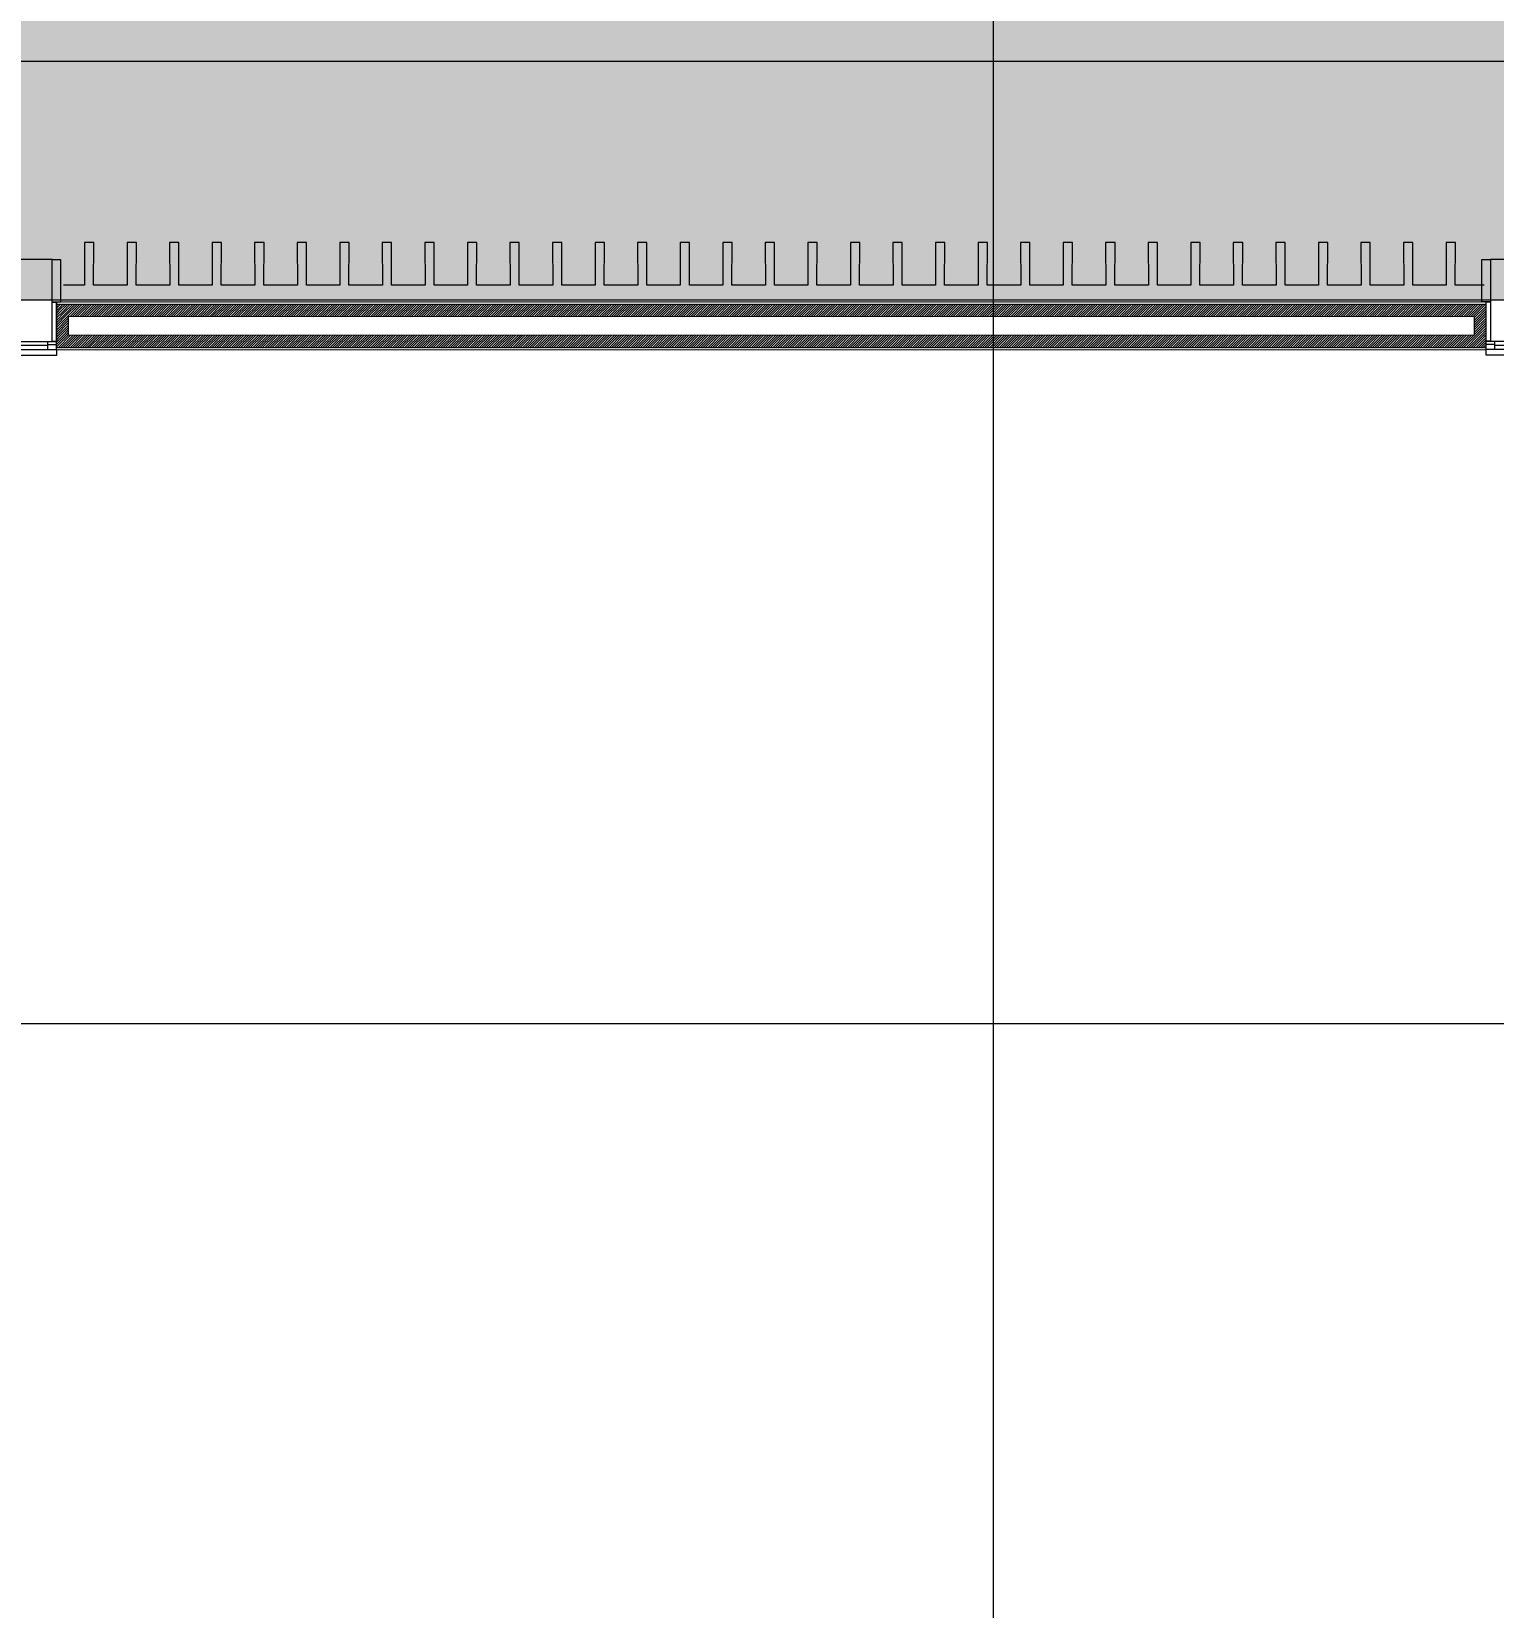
# Model space of a CAD drawing. Header units: millimetres. Extents: x -284281 to 1648660, y -821378 to -151356.
# Drawn here: x 166993 to 175583, y -181076 to -171820 of the extents above; entities that cross this region are included whole.
import ezdxf

# ---------------------------------------------------------------- set-up
doc = ezdxf.new("R2010")
doc.units = ezdxf.units.MM
doc.header["$MEASUREMENT"] = 0
doc.set_wipeout_variables(frame=1)
doc.linetypes.add('Traits', pattern=[282.222223, 141.111112, -141.111112])
doc.linetypes.add('Wipeout_Contour', pattern=[1000, 0, -1000])
for name, color, linetype in [('Cotations - 1_100', 7, 'Continuous'), ('Fenêtres ARCHICAD', 7, 'Continuous'), ('Marques - Coupes', 7, 'Continuous'), ('Nouveau_0', 7, 'Continuous'), ('Sols_ Dalles', 7, 'Continuous')]:
    doc.layers.add(name, color=color, linetype=linetype)
doc.styles.add('STYLE_GENERE_2', font='arial.ttf')
doc.dimstyles.new('STYLE_GENERE__1', dxfattribs={"dimtxt": 250, "dimasz": 190, "dimexe": 0.18, "dimexo": 0.0625, "dimgap": 0, "dimtad": 1, "dimtih": 1, "dimtoh": 1, "dimlfac": 0.001, "dimzin": 0, "dimdsep": 46, "dimtxsty": 'STYLE_GENERE_2', "dimblk": 'ARROWHEAD_6', "dimblk1": 'ARROWHEAD_6', "dimblk2": 'ARROWHEAD_6', "dimcen": 0.09, "dimse1": 1, "dimse2": 1, "dimclrd": 7, "dimclre": 7, "dimclrt": 7, "dimazin": 0, "dimtfac": 1, "dimtdec": 4, "dimtmove": 0, "dimatfit": 3, "dimfxl": 1, "dimtolj": 1, "dimtzin": 0, "dimarcsym": 0})
pattern_1 = [(45, (0, 175), (-55.68466, 55.68466), [0, -52.5, 0, -78.75]), (110, (175, 175), (74.000794, 26.934086), [0, -38.5, 0, -66.5])]
pattern_2 = [(45, (0, 0), (-7.0710678, 7.0710678), [])]

# ---------------------------------------------------------------- blocks, each defined once
blk = doc.blocks.new('Fenêtre 25')
at = {"layer": 'Fenêtres ARCHICAD', "color": 7, "linetype": 'Continuous', "lineweight": 5}
for p, q in [((-800, 0), (-800, 33.3)), ((-800, 33.3), (800, 33.3)), ((-800, 0), (-800, -15)), ((-800, 0), (-800, -15)), ((800, 33.3), (800, 0)), ((800, 0), (800, -15)), ((800, 0), (800, -15)), ((-800, -15), (-800, -50)), ((-800, -15), (-800, -50)), ((-800, -30), (800, -30)), ((-800, -280), (-800, -50)), ((-800, -50), (-775, -50)), ((-800, -50), (-800, -85)), ((-800, -50), (-800, -85)), ((-800, -85), (-800, -195)), ((-800, -85), (-800, -195)), ((-800, -85), (-800, -195)), ((-800, -85), (-800, -195)), ((-775, -50), (-775, -280)), ((775, -280), (775, -50)), ((775, -50), (800, -50)), ((800, -15), (800, -50)), ((800, -15), (800, -50)), ((800, -50), (800, -280)), ((800, -50), (800, -85)), ((800, -50), (800, -85)), ((800, -85), (800, -195)), ((800, -85), (800, -195)), ((800, -85), (800, -195)), ((800, -85), (800, -195)), ((-800, -195), (-800, -265)), ((-800, -195), (-800, -265)), ((-800, -195), (-800, -265)), ((-800, -195), (-800, -265)), ((-800, -265), (-800, -280)), ((-800, -265), (-800, -280)), ((800, -195), (800, -265)), ((800, -195), (800, -265)), ((800, -195), (800, -265)), ((800, -195), (800, -265)), ((800, -265), (800, -280)), ((800, -265), (800, -280)), ((-825, -530), (-825, -280)), ((-825, -280), (-775, -280)), ((-825, -280), (-800, -280)), ((-825, -280), (-800, -280)), ((-775, -280), (-800, -280)), ((-775, -280), (-775, -530)), ((800, -280), (775, -280)), ((775, -280), (825, -280)), ((775, -530), (775, -280)), ((800, -280), (825, -280)), ((800, -280), (825, -280)), ((825, -280), (825, -530)), ((-775, -530), (-825, -530)), ((-775, -530), (775, -530)), ((825, -530), (775, -530))]:
    blk.add_line(p, q, dxfattribs=at)
at = {"layer": 'Fenêtres ARCHICAD', "color": 7, "linetype": 'Traits', "lineweight": 5}
blk.add_line((-800, 0), (800, 0), dxfattribs=at)
at = {"color": 254, "linetype": 'Wipeout_Contour', "lineweight": 0, "ltscale": 3003.33026}
blk.add_wipeout([(-750, 0), (-750, -50), (750, -50), (750, 0)], dxfattribs=at).dxf.layer = 'Fenêtres ARCHICAD'
at = {"layer": 'Fenêtres ARCHICAD', "color": 7, "linetype": 'Continuous', "lineweight": 5}
for p, q in [((-800, 0), (-750, 0)), ((-750, 0), (-750, -50)), ((-750, 0), (750, 0)), ((750, -50), (750, 0)), ((750, 0), (800, 0)), ((-750, -50), (-800, -50)), ((-750, -25), (750, -25)), ((750, -50), (-750, -50)), ((800, -50), (750, -50))]:
    blk.add_line(p, q, dxfattribs=at)
blk = doc.blocks.new('Mur_1_1', base_point=(162860.7, -173410.6))
at = {"color": 254, "linetype": 'Wipeout_Contour', "lineweight": 0, "ltscale": 975207.248414}
blk.add_wipeout([(167139.1, -173409.8), (167139.2, -173424.8), (175539.2, -173423.2), (175539.1, -173408.2)], dxfattribs=at)
at = {"color": 254, "linetype": 'Wipeout_Contour', "lineweight": 0, "ltscale": 975961.759622}
blk.add_wipeout([(175539.2, -173673.2), (167139.2, -173674.8), (167139.2, -173689.8), (175539.2, -173688.2)], dxfattribs=at)
at = {"linetype": 'Continuous', "lineweight": 5, "true_color": 0x5f5f5f}
h = blk.add_hatch(dxfattribs=at)
h.set_pattern_fill('ENDUIT_0001', color=251, style=0, pattern_type=2)
h.set_pattern_definition(pattern_1)
h.paths.add_polyline_path([(167139.1, -173409.8), (167139.2, -173424.8), (175539.2, -173423.2), (175539.1, -173408.2)])
h = blk.add_hatch(dxfattribs=at)
h.set_pattern_fill('ENDUIT_0001', color=251, style=0, pattern_type=2)
h.set_pattern_definition(pattern_1)
h.paths.add_polyline_path([(175539.2, -173673.2), (167139.2, -173674.8), (167139.2, -173689.8), (175539.2, -173688.2)])
at = {"color": 254, "linetype": 'Wipeout_Contour', "lineweight": 0, "ltscale": 975327.011584}
blk.add_wipeout([(167139.2, -173424.8), (167209.2, -173494.8), (175469.2, -173493.2), (175539.2, -173423.2)], dxfattribs=at)
at = {"linetype": 'Continuous', "lineweight": 5, "true_color": 0x5f5f5f}
h = blk.add_hatch(dxfattribs=at)
h.set_pattern_fill('BRIQUES_TERRE_CUITE__INT_97', color=251, style=0, pattern_type=2)
h.set_pattern_definition(pattern_2)
h.paths.add_polyline_path([(167139.2, -173424.8), (167209.2, -173494.8), (175469.2, -173493.2), (175539.2, -173423.2)])
at = {"color": 254, "linetype": 'Wipeout_Contour', "lineweight": 0, "ltscale": 975582.023334}
blk.add_wipeout([(167209.2, -173494.8), (167209.2, -173604.8), (175469.2, -173603.2), (175469.2, -173493.2)], dxfattribs=at)
at = {"color": 254, "linetype": 'Wipeout_Contour', "lineweight": 0, "ltscale": 975840.720949}
blk.add_wipeout([(175539.2, -173603.2), (167139.2, -173604.8), (167139.2, -173674.8), (175539.2, -173673.2)], dxfattribs=at)
at = {"linetype": 'Continuous', "lineweight": 5, "true_color": 0x5f5f5f}
h = blk.add_hatch(dxfattribs=at)
h.set_pattern_fill('BRIQUES_TERRE_CUITE__INT_97', color=251, style=0, pattern_type=2)
h.set_pattern_definition(pattern_2)
h.paths.add_polyline_path([(175539.2, -173603.2), (167139.2, -173604.8), (167139.2, -173674.8), (175539.2, -173673.2)])
at = {"color": 7, "linetype": 'Continuous', "lineweight": 5}
for p, q in [((167139.2, -173674.8), (175539.2, -173673.2)), ((167139.2, -173689.8), (167139.2, -173674.8)), ((175539.2, -173688.2), (175539.2, -173673.2))]:
    blk.add_line(p, q, dxfattribs=at)
at = {"color": 7, "linetype": 'Continuous', "lineweight": 5, "flags": 128}
blk.add_lwpolyline([(167139.2, -173689.8), (175539.2, -173688.2)], dxfattribs=at)
at = {"color": 254, "linetype": 'Wipeout_Contour', "lineweight": 0, "ltscale": 963831.455818}
blk.add_wipeout([(167209.2, -173494.8), (167139.2, -173424.8), (167139.2, -173604.8), (167209.2, -173604.8)], dxfattribs=at)
at = {"color": 254, "linetype": 'Wipeout_Contour', "lineweight": 0, "ltscale": 987235.907192}
blk.add_wipeout([(175469.2, -173493.2), (175469.2, -173603.2), (175539.2, -173603.2), (175539.2, -173423.2)], dxfattribs=at)
at = {"linetype": 'Continuous', "lineweight": 5, "true_color": 0x5f5f5f}
h = blk.add_hatch(dxfattribs=at)
h.set_pattern_fill('BRIQUES_TERRE_CUITE__INT_97', color=251, style=0, pattern_type=2)
h.set_pattern_definition(pattern_2)
h.paths.add_polyline_path([(167209.2, -173494.8), (167139.2, -173424.8), (167139.2, -173604.8), (167209.2, -173604.8)])
h = blk.add_hatch(dxfattribs=at)
h.set_pattern_fill('BRIQUES_TERRE_CUITE__INT_97', color=251, style=0, pattern_type=2)
h.set_pattern_definition(pattern_2)
h.paths.add_polyline_path([(175469.2, -173493.2), (175469.2, -173603.2), (175539.2, -173603.2), (175539.2, -173423.2)])
at = {"color": 7, "linetype": 'Continuous', "lineweight": 5}
for p, q in [((167164.1, -173409.8), (167139.1, -173409.8)), ((167139.2, -173424.8), (167139.1, -173409.8)), ((175539.2, -173423.2), (167139.2, -173424.8)), ((167139.2, -173494.8), (167139.2, -173424.8)), ((167139.2, -173494.8), (167139.2, -173424.8)), ((175539.1, -173408.2), (175514.1, -173408.2)), ((175539.2, -173423.2), (175539.1, -173408.2)), ((175539.2, -173493.2), (175539.2, -173423.2)), ((175539.2, -173493.2), (175539.2, -173423.2)), ((167139.2, -173604.8), (167139.2, -173494.8)), ((167139.2, -173604.8), (167139.2, -173494.8)), ((175469.2, -173493.2), (167209.2, -173494.8)), ((167209.2, -173494.8), (167209.2, -173604.8)), ((175469.2, -173493.2), (175469.2, -173603.2)), ((175539.2, -173603.2), (175539.2, -173493.2)), ((175539.2, -173603.2), (175539.2, -173493.2)), ((167139.2, -173639.8), (167139.2, -173604.8)), ((167139.2, -173674.8), (167139.2, -173639.8)), ((175469.2, -173603.2), (167209.2, -173604.8)), ((175539.2, -173638.2), (175539.2, -173603.2)), ((175539.2, -173673.2), (175539.2, -173638.2))]:
    blk.add_line(p, q, dxfattribs=at)
at = {"color": 7, "linetype": 'Continuous', "lineweight": 5, "flags": 128}
blk.add_lwpolyline([(175539.1, -173408.2), (167139.1, -173409.8)], dxfattribs=at)
at = {"layer": 'Fenêtres ARCHICAD', "color": 7, "linetype": 'Continuous', "lineweight": 5, "zscale": 1000, "rotation": 180.0105654490006}
for p in [(166339.2, -173689.9), (176339.2, -173688.1)]:
    blk.add_blockref('Fenêtre 25', p, dxfattribs=at)
blk = doc.blocks.new('Tôle profilée 25')
at = {"color": 7, "linetype": 'Continuous', "lineweight": 5}
for p, q in [((0, 8347.3), (0, 8176.5)), ((-250, 8177.5), (-250, 8150)), ((0, 8176.5), (-250, 8177.5)), ((-250, 8150), (-250, 8122.5)), ((-250, 8122.5), (0, 8123.5)), ((0, 8123.5), (0, 7926.5)), ((-250, 7927.5), (-250, 7900)), ((0, 7926.5), (-250, 7927.5)), ((-250, 7900), (-250, 7872.5)), ((-250, 7872.5), (0, 7873.5)), ((0, 7873.5), (0, 7676.5)), ((-250, 7677.5), (-250, 7650)), ((0, 7676.5), (-250, 7677.5)), ((-250, 7650), (-250, 7622.5)), ((-250, 7622.5), (0, 7623.5)), ((0, 7623.5), (0, 7426.5)), ((-250, 7427.5), (-250, 7400)), ((0, 7426.5), (-250, 7427.5)), ((-250, 7400), (-250, 7372.5)), ((-250, 7372.5), (0, 7373.5)), ((0, 7373.5), (0, 7176.5)), ((-250, 7177.5), (-250, 7150)), ((0, 7176.5), (-250, 7177.5)), ((-250, 7150), (-250, 7122.5)), ((-250, 7122.5), (0, 7123.5)), ((0, 7123.5), (0, 6926.5)), ((-250, 6927.5), (-250, 6900)), ((0, 6926.5), (-250, 6927.5)), ((-250, 6900), (-250, 6872.5)), ((-250, 6872.5), (0, 6873.5)), ((0, 6873.5), (0, 6676.5)), ((-250, 6677.5), (-250, 6650)), ((0, 6676.5), (-250, 6677.5)), ((-250, 6650), (-250, 6622.5)), ((-250, 6622.5), (0, 6623.5)), ((0, 6623.5), (0, 6426.5)), ((-250, 6427.5), (-250, 6400)), ((0, 6426.5), (-250, 6427.5)), ((-250, 6400), (-250, 6372.5)), ((-250, 6372.5), (0, 6373.5)), ((0, 6373.5), (0, 6176.5)), ((-250, 6177.5), (-250, 6150)), ((0, 6176.5), (-250, 6177.5)), ((-250, 6150), (-250, 6122.5)), ((-250, 6122.5), (0, 6123.5)), ((0, 6123.5), (0, 5926.5)), ((-250, 5927.5), (-250, 5900)), ((0, 5926.5), (-250, 5927.5)), ((-250, 5900), (-250, 5872.5)), ((-250, 5872.5), (0, 5873.5)), ((0, 5873.5), (0, 5676.5)), ((-250, 5677.5), (-250, 5650)), ((0, 5676.5), (-250, 5677.5)), ((-250, 5650), (-250, 5622.5)), ((-250, 5622.5), (0, 5623.5)), ((0, 5623.5), (0, 5426.5)), ((-250, 5427.5), (-250, 5400)), ((0, 5426.5), (-250, 5427.5)), ((-250, 5400), (-250, 5372.5)), ((-250, 5372.5), (0, 5373.5)), ((0, 5373.5), (0, 5176.5)), ((-250, 5177.5), (-250, 5150)), ((0, 5176.5), (-250, 5177.5)), ((-250, 5150), (-250, 5122.5)), ((-250, 5122.5), (0, 5123.5)), ((0, 5123.5), (0, 4926.5)), ((-250, 4927.5), (-250, 4900)), ((0, 4926.5), (-250, 4927.5)), ((-250, 4900), (-250, 4872.5)), ((-250, 4872.5), (0, 4873.5)), ((0, 4873.5), (0, 4676.5)), ((-250, 4677.5), (-250, 4650)), ((0, 4676.5), (-250, 4677.5)), ((-250, 4650), (-250, 4622.5)), ((-250, 4622.5), (0, 4623.5)), ((0, 4623.5), (0, 4426.5)), ((-250, 4427.5), (-250, 4400)), ((0, 4426.5), (-250, 4427.5)), ((-250, 4400), (-250, 4372.5)), ((-250, 4372.5), (0, 4373.5)), ((0, 4373.5), (0, 4176.5)), ((-250, 4177.5), (-250, 4150)), ((0, 4176.5), (-250, 4177.5)), ((-250, 4150), (-250, 4122.5)), ((-250, 4122.5), (0, 4123.5)), ((0, 4123.5), (0, 3926.5)), ((-250, 3927.5), (-250, 3900)), ((0, 3926.5), (-250, 3927.5)), ((-250, 3900), (-250, 3872.5)), ((-250, 3872.5), (0, 3873.5)), ((0, 3873.5), (0, 3676.5)), ((-250, 3677.5), (-250, 3650)), ((0, 3676.5), (-250, 3677.5)), ((-250, 3650), (-250, 3622.5)), ((-250, 3622.5), (0, 3623.5)), ((0, 3623.5), (0, 3426.5)), ((-250, 3427.5), (-250, 3400)), ((0, 3426.5), (-250, 3427.5)), ((-250, 3400), (-250, 3372.5)), ((-250, 3372.5), (0, 3373.5)), ((0, 3373.5), (0, 3176.5)), ((-250, 3177.5), (-250, 3150)), ((0, 3176.5), (-250, 3177.5)), ((-250, 3150), (-250, 3122.5)), ((-250, 3122.5), (0, 3123.5)), ((0, 3123.5), (0, 2926.5)), ((-250, 2927.5), (-250, 2900)), ((0, 2926.5), (-250, 2927.5)), ((-250, 2900), (-250, 2872.5)), ((-250, 2872.5), (0, 2873.5)), ((0, 2873.5), (0, 2676.5)), ((-250, 2677.5), (-250, 2650)), ((0, 2676.5), (-250, 2677.5)), ((-250, 2650), (-250, 2622.5)), ((-250, 2622.5), (0, 2623.5)), ((0, 2623.5), (0, 2426.5)), ((-250, 2427.5), (-250, 2400)), ((0, 2426.5), (-250, 2427.5)), ((-250, 2400), (-250, 2372.5)), ((-250, 2372.5), (0, 2373.5)), ((0, 2373.5), (0, 2176.5)), ((-250, 2177.5), (-250, 2150)), ((0, 2176.5), (-250, 2177.5)), ((-250, 2150), (-250, 2122.5)), ((-250, 2122.5), (0, 2123.5)), ((0, 2123.5), (0, 1926.5)), ((-250, 1927.5), (-250, 1900)), ((0, 1926.5), (-250, 1927.5)), ((-250, 1900), (-250, 1872.5)), ((-250, 1872.5), (0, 1873.5)), ((0, 1873.5), (0, 1676.5)), ((-250, 1677.5), (-250, 1650)), ((0, 1676.5), (-250, 1677.5)), ((-250, 1650), (-250, 1622.5)), ((-250, 1622.5), (0, 1623.5)), ((0, 1623.5), (0, 1426.5)), ((-250, 1427.5), (-250, 1400)), ((0, 1426.5), (-250, 1427.5)), ((-250, 1400), (-250, 1372.5)), ((-250, 1372.5), (0, 1373.5)), ((0, 1373.5), (0, 1176.5)), ((-250, 1177.5), (-250, 1150)), ((0, 1176.5), (-250, 1177.5)), ((-250, 1150), (-250, 1122.5)), ((-250, 1122.5), (0, 1123.5)), ((0, 1123.5), (0, 926.5)), ((-250, 927.5), (-250, 900)), ((0, 926.5), (-250, 927.5)), ((-250, 900), (-250, 872.5)), ((-250, 872.5), (0, 873.5)), ((0, 873.5), (0, 676.5)), ((-250, 677.5), (-250, 650)), ((0, 676.5), (-250, 677.5)), ((-250, 650), (-250, 622.5)), ((-250, 622.5), (0, 623.5)), ((0, 623.5), (0, 426.5)), ((-250, 427.5), (-250, 400)), ((0, 426.5), (-250, 427.5)), ((-250, 400), (-250, 372.5)), ((-250, 372.5), (0, 373.5)), ((0, 373.5), (0, 176.5)), ((-250, 177.5), (-250, 150)), ((0, 176.5), (-250, 177.5)), ((-250, 150), (-250, 122.5)), ((-250, 122.5), (0, 123.5)), ((0, 123.5), (0, 0))]:
    blk.add_line(p, q, dxfattribs=at)
blk = doc.blocks.new('*D468')
at = {"layer": 'Cotations - 1_100', "color": 7, "linetype": 'Continuous', "lineweight": 5, "transparency": 16777216}
for p, q in [((163140.7, -177833.1), (163140.7, -177458.1)), ((218925.5, -177833.1), (218925.5, -177458.1)), ((163240.7, -177545.6), (163040.7, -177745.6)), ((219025.5, -177545.6), (218825.5, -177745.6)), ((163140.7, -177645.6), (218925.5, -177645.6))]:
    blk.add_line(p, q, dxfattribs=at)
at = {"layer": 'Cotations - 1_100', "color": 7, "lineweight": 5, "transparency": 16777216, "char_height": 250, "attachment_point": 7, "style": 'STYLE_GENERE_2'}
for s, insert in [('\\A1;{\\pql;\\fArial|b0|i0|c0|p38;55,78}', (190273.1, -177595.6)), ('\\A1;{\\pql;\\fArial|b0|i0|c0|p38;0,58}', (218160.4, -177595.6))]:
    blk.add_mtext(s, dxfattribs=dict(at, insert=insert))
blk = doc.blocks.new('ARROWHEAD_6')
at = {"color": 0, "linetype": 'Continuous', "lineweight": 0}
for p, q in [((-0.5, -0.5), (0.5, 0.5)), ((0, 0), (-1, 0))]:
    blk.add_line(p, q, dxfattribs=at)
blk = doc.blocks.new('Plan de coupe_1_1', base_point=(172643.7, -165306))
at = {"layer": 'Marques - Coupes', "color": 7, "linetype": 'Continuous', "lineweight": 5}
blk.add_line((172643.7, -165556), (172643.7, -266658.9), dxfattribs=at)

msp = doc.modelspace()

# ---------------------------------------------------------------- hatches: boundary and pattern name
at = {"linetype": 'Continuous', "lineweight": 0, "true_color": 0x6f6f6f}
h = msp.add_hatch(color=8, dxfattribs=at)
h.paths.add_polyline_path([(141848.4421, -295062.57111), (269220.82107, -293826.86817), (269220.82107, -270902.73426), (268763.04853, -270902.73426), (254213.59981, -271040.57524), (254213.59981, -163437.63526), (153156.19977, -163437.63526), (153156.19977, -271040.57524), (153182.9625, -271040.57014), (153183.14559, -272000.51417, -0.4094273642), (149183.68145, -275935.04226), (141848.4421, -275935.04226)])
h.paths.add_polyline_path([(158435.58359, -260639.95299), (155145.58359, -260639.95299), (155145.58359, -248364.9528), (155145.58359, -243089.97435), (155145.58359, -242189.97435), (158435.58359, -242189.97435)], flags=0)
h.paths.add_polyline_path([(161503.43335, -171995.57011), (161503.43335, -193810.57122), (161503.43335, -230015.57011), (161503.43335, -260810.57129), (196775.04197, -260810.57129), (196775.04197, -222495.57011), (186955.54197, -222495.57011), (186955.54197, -218295.57011), (196754.55038, -218295.57011), (196754.55038, -208495.57004), (196754.55038, -204495.57011), (193355.54197, -204495.57011), (193355.54197, -195161.53481), (195576.03357, -195161.53481), (195576.03357, -189810.57129), (217850.06795, -189810.57129), (217850.06795, -262266.88531), (245610.04479, -262266.88531), (245610.04479, -253395.57129), (245626.03357, -253395.57129), (246426.03357, -253395.57129), (247826.03357, -253395.57129), (247826.03357, -248005.57129), (247826.03357, -246605.57129), (245626.03357, -246605.57129), (245610.04479, -246605.57129), (245610.04479, -171995.57011), (212806.27958, -171995.57011)], flags=0)
h.paths.add_polyline_path([(162737.04244, -269433.91257, -0.0903186603), (162858.77258, -268727.62319, -0.2014487277), (163912.63869, -267592.73981, -0.1042114453), (164718.00561, -267415.05524), (165317.97869, -267409.37112, -0.1040446075), (166125.35422, -267571.24421, -0.2382554567), (167284.25653, -268953.31764, -0.0551886218), (167336.83602, -269390.33428), (167338.93075, -269611.43843), (167351.04633, -270890.26697), (167092.5827, -271892.76052, -0.2679491924), (165370.08316, -272909.1243), (164770.11009, -272914.80843, -0.1937174639), (163379.25202, -272370.18517, -0.0705687558), (163028.66346, -271931.26196, -0.1316524976), (162751.25276, -270933.84526)], flags=0)
h.paths.add_polyline_path([(175327.75206, -275599.00212, -0.4157910988), (173316.98603, -273599.0311), (173316.98603, -273452.05237), (173330.48786, -267377.82411, -0.3805567013), (175316.98603, -265609.82626), (175394.71409, -265609.82626), (175394.71409, -270609.82626), (190394.71409, -270609.82626), (190394.71409, -265609.82626), (195356.19118, -265609.82626, -0.4142135624), (196856.19118, -267109.82626), (196856.19118, -273660.69924, -0.3455016121), (195137.28541, -275433.43196)], flags=0)
h.paths.add_polyline_path([(205510.09252, -271504.08297, -0.1344739343), (205230.94767, -270484.93746), (205230.94767, -268984.93746, -0.4142135624), (207230.94767, -266984.93746), (207830.94767, -266984.93746, -0.4142135624), (209830.94767, -268984.93746), (209830.94767, -270484.93746, -0.1288203455), (209574.03043, -271465.58136, -0.2709362909), (207830.94767, -272484.93746), (207230.94767, -272484.93746, -0.2649799965)], flags=0)
h.paths.add_polyline_path([(217862.68721, -273329.32486), (217869.94938, -267730.33623, -0.0985615086), (218100.71805, -266943.72092), (218117.68082, -266951.54513, -0.2588490016), (219955.479, -265605.82722), (219953.14148, -265587.29374), (220637.56856, -265587.29374), (220637.56856, -265687.29374), (220637.56856, -270687.29374), (250537.56856, -270687.29374), (250537.56856, -265687.29374), (252208.00356, -265687.29374), (254186.29382, -265687.29374), (254186.29382, -267687.29374), (254186.29382, -271062.25464, 0.001345761), (254186.3228, -271073.02067), (254197.20856, -273095.23292, -0.4142135624), (252208.00356, -275105.96997), (243484.53401, -275105.96997, -0.0051889555), (243431.43827, -275116.10287), (235447.992, -275196.19066), (220071.01237, -275253.23979, -0.3865533313), (217873.0891, -273475.38502, -0.0251892193)], flags=0)
at = {"layer": 'Sols_ Dalles', "linetype": 'Continuous', "lineweight": 0, "true_color": 0x2e271c}
msp.add_hatch(color=250, dxfattribs=at).paths.add_polyline_path([(161503.43335, -171995.57011), (161503.43335, -230015.57011), (161503.43335, -260810.57129), (196775.04197, -260810.57129), (196775.04197, -260795.57129), (196775.04197, -258649.98223), (196775.04197, -258010.55782), (196775.04197, -222495.57011), (186955.54197, -222495.57011), (186955.54197, -218295.57011), (196754.55038, -218295.57011), (196754.55038, -204495.57011), (193355.54197, -204495.57011), (193355.54197, -195161.53481), (195576.03357, -195161.53481), (195576.03357, -189810.57129), (217805.54197, -189810.57129), (217805.54197, -253395.57011), (217805.54197, -253415.57129), (219205.54197, -253415.57129), (219205.54197, -253395.57011), (219205.54197, -188410.57129), (191955.54197, -188410.57129), (191955.54197, -190035.07573), (194140.4759, -190023.06089), (194160.9675, -193749.51998), (191976.03357, -193761.53481), (191955.54197, -200380.57011), (191955.54197, -205895.57011), (195354.55038, -205895.57011), (195354.55038, -216895.57011), (185555.54197, -216895.57011), (185555.54197, -223895.57011), (195354.55038, -223895.57011), (195354.55038, -258649.98223), (195354.55038, -259410.57129), (163990.22193, -259410.57129), (162860.68142, -259410.57129), (162860.68142, -231415.57011), (162860.68142, -173395.57011), (244226.03357, -173395.57011), (244226.03357, -248005.57129), (245626.03357, -248005.57129), (246426.03357, -248005.57129), (246426.03357, -251817.03038), (245610.04479, -251817.03038), (244211.03357, -251817.03038), (244211.03357, -253395.57129), (246426.03357, -253395.57129), (247826.03357, -253395.57129), (247826.03357, -248005.57129), (247826.03357, -246605.57129), (245626.03357, -246605.57129), (245626.03357, -171995.57011)])

# ---------------------------------------------------------------- linework, layer by layer
at = {"layer": 'Sols_ Dalles', "color": 250, "linetype": 'Continuous', "lineweight": 5, "true_color": 0x1f1f1f}
for points in [[(245626.03357, -253415.57129), (245626.03357, -171995.57011), (161503.43335, -171995.57011), (161503.43335, -230015.57011), (161503.43335, -260810.57129)], [(162860.68142, -259410.57129), (162860.68142, -231415.57011), (162860.68142, -173395.57011), (244226.03357, -173395.57011), (244226.03357, -253415.57129)]]:
    msp.add_lwpolyline(points, dxfattribs=at)

# ---------------------------------------------------------------- dimensions: what is measured, and where the dimension line sits
at = {"layer": 'Cotations - 1_100', "color": 7, "linetype": 'Continuous', "lineweight": 5}
dim = msp.add_linear_dim(base=(218925.54197, -177645.56191), p1=(163140.68142, -180910.54685), p2=(218925.54197, -180905.40343), dimstyle='STYLE_GENERE__1', dxfattribs=at)
dim.commit()
dim.dimension.update_dxf_attribs({"geometry": '*D468', "text_midpoint": (190693.11166, -177470.56191), "dimtype": 160})

# ---------------------------------------------------------------- next in the draw order: block references
at = {"color": 7, "lineweight": 5}
msp.add_blockref('Mur_1_1', (162860.68142, -173410.57403), dxfattribs=at)

# ---------------------------------------------------------------- next in the draw order: linework, layer by layer
at = {"layer": 'Nouveau_0', "color": 7, "linetype": 'Continuous', "lineweight": 5}
msp.add_lwpolyline([(219226.03357, -173395.57011), (219226.03357, -188395.57011), (162876.03357, -188395.57011), (162876.03357, -173395.57011)], close=True, dxfattribs=at)

# ---------------------------------------------------------------- next in the draw order: block references
at = {"color": 7, "linetype": 'Continuous', "lineweight": 5, "zscale": 1000, "rotation": 270}
msp.add_blockref('Tôle profilée 25', (167181.47475, -173309.77727), dxfattribs=at)
at = {"layer": 'Marques - Coupes', "color": 7, "lineweight": 5}
msp.add_blockref('Plan de coupe_1_1', (172643.74121, -165305.96839), dxfattribs=at)

doc.saveas('drawing.dxf')
